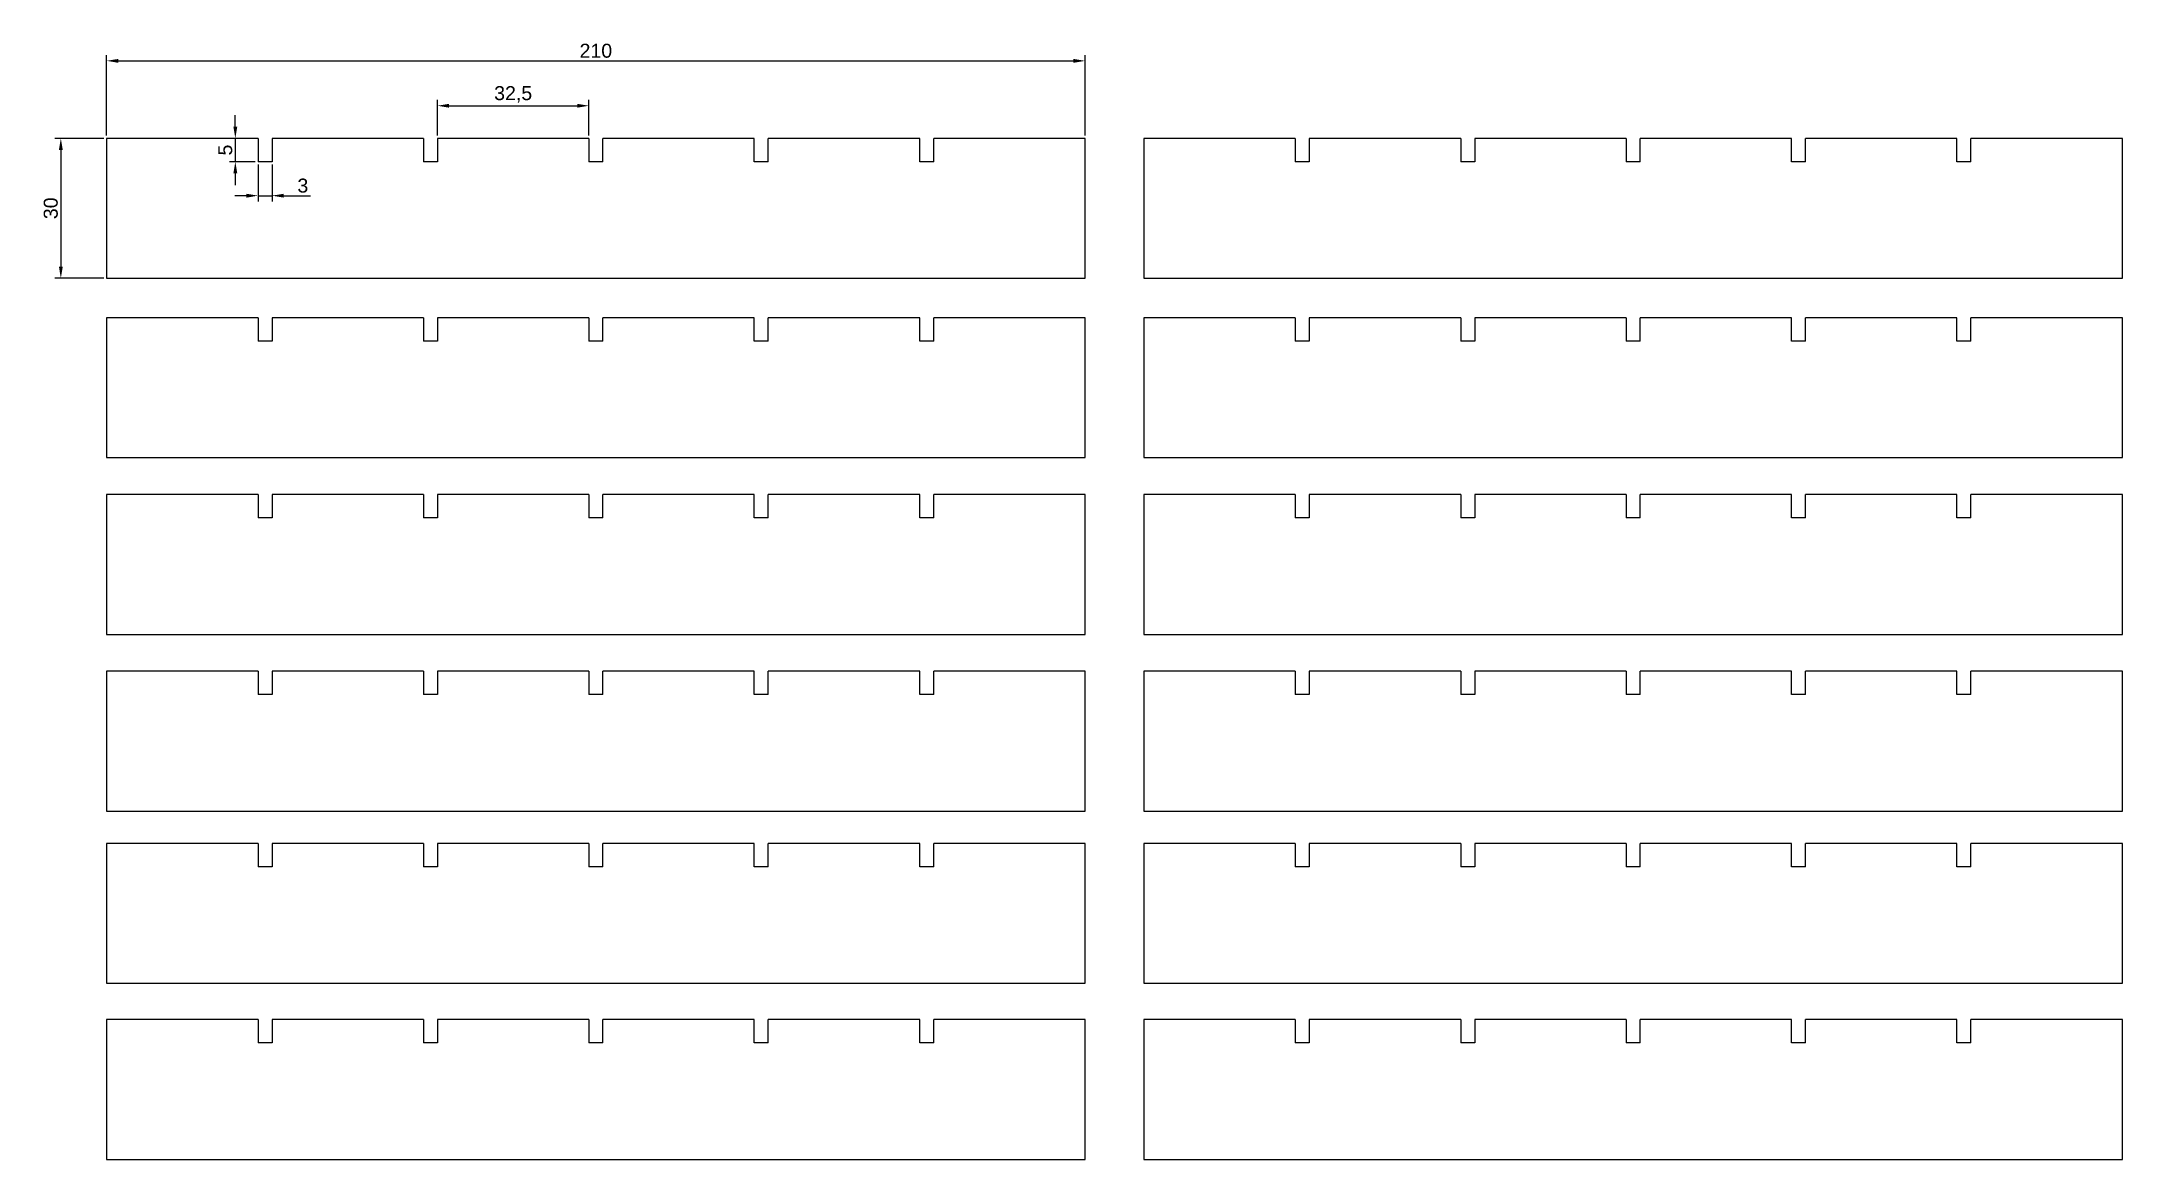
# Model space of a CAD drawing. Header units: millimetres. Extents: x 1713 to 2160, y 1392 to 1632.
import ezdxf

# ---------------------------------------------------------------- set-up
doc = ezdxf.new("R2010")
doc.units = ezdxf.units.MM
doc.layers.add('치수', color=1, linetype='Continuous')
doc.styles.get("Standard").update_dxf_attribs({"font": 'arial.ttf'})
doc.dimstyles.new('ISO-25', dxfattribs={"dimtxt": 3, "dimasz": 2.5, "dimexe": 1.25, "dimexo": 0.625, "dimtad": 1, "dimtxsty": 'Standard', "dimcen": 2.5, "dimclrt": 2, "dimadec": 0, "dimazin": 0, "dimtfac": 1, "dimtmove": 0, "dimatfit": 3, "dimfxl": 1, "dimarcsym": 0})

# ---------------------------------------------------------------- blocks, each defined once
blk = doc.blocks.new('*D5')
at = {"layer": 'Defpoints', "color": 0, "transparency": 16777216}
for p in [(1937.15, 1628.05), (1727.15, 1611.41), (1937.15, 1611.41)]:
    blk.add_point(p, dxfattribs=at)
at = {"layer": '치수', "color": 0, "lineweight": -2, "transparency": 16777216}
for p, q in [((1727.15, 1612.04), (1727.15, 1629.3)), ((1729.65, 1628.05), (1934.65, 1628.05)), ((1937.15, 1612.04), (1937.15, 1629.3))]:
    blk.add_line(p, q, dxfattribs=at)
at = {"layer": '치수', "color": 0, "transparency": 16777216}
for points in [[(1729.65, 1628.46), (1729.65, 1627.63), (1727.15, 1628.05)], [(1934.65, 1628.46), (1934.65, 1627.63), (1937.15, 1628.05)]]:
    blk.add_solid(points, dxfattribs=at)
at = {"layer": '치수', "color": 2, "transparency": 16777216, "insert": (1832.15, 1630.2), "char_height": 3, "attachment_point": 5}
blk.add_mtext('210', dxfattribs=at)
blk = doc.blocks.new('*D6')
at = {"layer": 'Defpoints', "color": 0, "transparency": 16777216}
for p in [(1759.65, 1611.41), (1754.77, 1606.41), (1759.65, 1606.41)]:
    blk.add_point(p, dxfattribs=at)
at = {"layer": '치수', "color": 0, "lineweight": -2, "transparency": 16777216}
for p, q in [((1754.77, 1613.91), (1754.77, 1616.41)), ((1759.03, 1611.41), (1753.52, 1611.41)), ((1754.77, 1611.41), (1754.77, 1606.41)), ((1759.03, 1606.41), (1753.52, 1606.41)), ((1754.77, 1603.91), (1754.77, 1601.41))]:
    blk.add_line(p, q, dxfattribs=at)
at = {"layer": '치수', "color": 0, "transparency": 16777216}
for points in [[(1754.36, 1613.91), (1755.19, 1613.91), (1754.77, 1611.41)], [(1754.36, 1603.91), (1755.19, 1603.91), (1754.77, 1606.41)]]:
    blk.add_solid(points, dxfattribs=at)
at = {"layer": '치수', "color": 2, "transparency": 16777216, "insert": (1752.62, 1608.91), "char_height": 3, "attachment_point": 5, "rotation": 90}
blk.add_mtext('5', dxfattribs=at)
blk = doc.blocks.new('*D7')
at = {"layer": 'Defpoints', "color": 0, "transparency": 16777216}
for p in [(1759.65, 1606.41), (1762.65, 1606.41), (1762.65, 1599.12)]:
    blk.add_point(p, dxfattribs=at)
at = {"layer": '치수', "color": 0, "lineweight": -2, "transparency": 16777216}
for p, q in [((1759.65, 1605.79), (1759.65, 1597.87)), ((1762.65, 1605.79), (1762.65, 1597.87)), ((1757.15, 1599.12), (1754.65, 1599.12)), ((1759.65, 1599.12), (1762.65, 1599.12)), ((1765.15, 1599.12), (1770.87, 1599.12))]:
    blk.add_line(p, q, dxfattribs=at)
at = {"layer": '치수', "color": 0, "transparency": 16777216}
for points in [[(1757.15, 1599.53), (1757.15, 1598.7), (1759.65, 1599.12)], [(1765.15, 1599.53), (1765.15, 1598.7), (1762.65, 1599.12)]]:
    blk.add_solid(points, dxfattribs=at)
at = {"layer": '치수', "color": 2, "transparency": 16777216, "insert": (1769.26, 1601.27), "char_height": 3, "attachment_point": 5}
blk.add_mtext('3', dxfattribs=at)
blk = doc.blocks.new('*D8')
at = {"layer": 'Defpoints', "color": 0, "transparency": 16777216}
for p in [(1727.15, 1611.41), (1717.32, 1581.41), (1727.15, 1581.41)]:
    blk.add_point(p, dxfattribs=at)
at = {"layer": '치수', "color": 0, "lineweight": -2, "transparency": 16777216}
for p, q in [((1726.53, 1611.41), (1716.07, 1611.41)), ((1717.32, 1608.91), (1717.32, 1583.91)), ((1726.53, 1581.41), (1716.07, 1581.41))]:
    blk.add_line(p, q, dxfattribs=at)
at = {"layer": '치수', "color": 0, "transparency": 16777216}
for points in [[(1716.91, 1608.91), (1717.74, 1608.91), (1717.32, 1611.41)], [(1716.91, 1583.91), (1717.74, 1583.91), (1717.32, 1581.41)]]:
    blk.add_solid(points, dxfattribs=at)
at = {"layer": '치수', "color": 2, "transparency": 16777216, "insert": (1715.17, 1596.41), "char_height": 3, "attachment_point": 5, "rotation": 90}
blk.add_mtext('30', dxfattribs=at)
blk = doc.blocks.new('*D9')
at = {"layer": 'Defpoints', "color": 0, "transparency": 16777216}
for p in [(1830.65, 1618.41), (1798.15, 1611.41), (1830.65, 1611.41)]:
    blk.add_point(p, dxfattribs=at)
at = {"layer": '치수', "color": 0, "lineweight": -2, "transparency": 16777216}
for p, q in [((1798.15, 1612.04), (1798.15, 1619.66)), ((1800.65, 1618.41), (1828.15, 1618.41)), ((1830.65, 1612.04), (1830.65, 1619.66))]:
    blk.add_line(p, q, dxfattribs=at)
at = {"layer": '치수', "color": 0, "transparency": 16777216}
for points in [[(1800.65, 1618.83), (1800.65, 1618), (1798.15, 1618.41)], [(1828.15, 1618.83), (1828.15, 1618), (1830.65, 1618.41)]]:
    blk.add_solid(points, dxfattribs=at)
at = {"layer": '치수', "color": 2, "transparency": 16777216, "insert": (1814.4, 1620.84), "char_height": 3, "attachment_point": 5}
blk.add_mtext('32,5', dxfattribs=at)

msp = doc.modelspace()

# ---------------------------------------------------------------- linework, layer by layer
for p, q in [((1759.655, 1611.413), (1727.155, 1611.413)), ((1727.155, 1611.413), (1727.155, 1581.413)), ((1759.655, 1611.413), (1759.655, 1606.413)), ((1795.155, 1611.413), (1762.655, 1611.413)), ((1762.655, 1611.413), (1762.655, 1606.413)), ((1795.155, 1611.413), (1795.155, 1606.413)), ((1830.655, 1611.413), (1798.155, 1611.413)), ((1798.155, 1611.413), (1798.155, 1606.413)), ((1830.655, 1611.413), (1830.655, 1606.413)), ((1833.655, 1606.413), (1833.655, 1611.413)), ((1866.155, 1611.413), (1833.655, 1611.413)), ((1866.155, 1606.413), (1866.155, 1611.413)), ((1869.155, 1606.413), (1869.155, 1611.413)), ((1901.655, 1611.413), (1869.155, 1611.413)), ((1901.655, 1606.413), (1901.655, 1611.413)), ((1904.655, 1606.413), (1904.655, 1611.413)), ((1937.155, 1611.413), (1904.655, 1611.413)), ((1937.155, 1581.413), (1937.155, 1611.413)), ((1982.263, 1611.413), (1949.763, 1611.413)), ((1949.763, 1611.413), (1949.763, 1581.413)), ((1982.263, 1611.413), (1982.263, 1606.413)), ((2017.763, 1611.413), (1985.263, 1611.413)), ((1985.263, 1611.413), (1985.263, 1606.413)), ((2017.763, 1611.413), (2017.763, 1606.413)), ((2053.263, 1611.413), (2020.763, 1611.413)), ((2020.763, 1611.413), (2020.763, 1606.413)), ((2053.263, 1611.413), (2053.263, 1606.413)), ((2056.263, 1606.413), (2056.263, 1611.413)), ((2088.763, 1611.413), (2056.263, 1611.413)), ((2088.763, 1606.413), (2088.763, 1611.413)), ((2091.763, 1606.413), (2091.763, 1611.413)), ((2124.263, 1611.413), (2091.763, 1611.413)), ((2124.263, 1606.413), (2124.263, 1611.413)), ((2127.263, 1606.413), (2127.263, 1611.413)), ((2159.763, 1611.413), (2127.263, 1611.413)), ((2159.763, 1581.413), (2159.763, 1611.413)), ((1762.655, 1606.413), (1759.655, 1606.413)), ((1798.155, 1606.413), (1795.155, 1606.413)), ((1833.655, 1606.413), (1830.655, 1606.413)), ((1869.155, 1606.413), (1866.155, 1606.413)), ((1904.655, 1606.413), (1901.655, 1606.413)), ((1985.263, 1606.413), (1982.263, 1606.413)), ((2020.763, 1606.413), (2017.763, 1606.413)), ((2056.263, 1606.413), (2053.263, 1606.413)), ((2091.763, 1606.413), (2088.763, 1606.413)), ((2127.263, 1606.413), (2124.263, 1606.413)), ((1727.155, 1581.413), (1937.155, 1581.413)), ((1949.763, 1581.413), (2159.763, 1581.413)), ((1759.655, 1572.926), (1727.155, 1572.926)), ((1727.155, 1572.926), (1727.155, 1542.926)), ((1759.655, 1572.926), (1759.655, 1567.926)), ((1795.155, 1572.926), (1762.655, 1572.926)), ((1762.655, 1572.926), (1762.655, 1567.926)), ((1795.155, 1572.926), (1795.155, 1567.926)), ((1830.655, 1572.926), (1798.155, 1572.926)), ((1798.155, 1572.926), (1798.155, 1567.926)), ((1830.655, 1572.926), (1830.655, 1567.926)), ((1833.655, 1567.926), (1833.655, 1572.926)), ((1866.155, 1572.926), (1833.655, 1572.926)), ((1866.155, 1567.926), (1866.155, 1572.926)), ((1869.155, 1567.926), (1869.155, 1572.926)), ((1901.655, 1572.926), (1869.155, 1572.926)), ((1901.655, 1567.926), (1901.655, 1572.926)), ((1904.655, 1567.926), (1904.655, 1572.926)), ((1937.155, 1572.926), (1904.655, 1572.926)), ((1937.155, 1542.926), (1937.155, 1572.926)), ((1982.263, 1572.926), (1949.763, 1572.926)), ((1949.763, 1572.926), (1949.763, 1542.926)), ((1982.263, 1572.926), (1982.263, 1567.926)), ((2017.763, 1572.926), (1985.263, 1572.926)), ((1985.263, 1572.926), (1985.263, 1567.926)), ((2017.763, 1572.926), (2017.763, 1567.926)), ((2053.263, 1572.926), (2020.763, 1572.926)), ((2020.763, 1572.926), (2020.763, 1567.926)), ((2053.263, 1572.926), (2053.263, 1567.926)), ((2056.263, 1567.926), (2056.263, 1572.926)), ((2088.763, 1572.926), (2056.263, 1572.926)), ((2088.763, 1567.926), (2088.763, 1572.926)), ((2091.763, 1567.926), (2091.763, 1572.926)), ((2124.263, 1572.926), (2091.763, 1572.926)), ((2124.263, 1567.926), (2124.263, 1572.926)), ((2127.263, 1567.926), (2127.263, 1572.926)), ((2159.763, 1572.926), (2127.263, 1572.926)), ((2159.763, 1542.926), (2159.763, 1572.926)), ((1762.655, 1567.926), (1759.655, 1567.926)), ((1798.155, 1567.926), (1795.155, 1567.926)), ((1833.655, 1567.926), (1830.655, 1567.926)), ((1869.155, 1567.926), (1866.155, 1567.926)), ((1904.655, 1567.926), (1901.655, 1567.926)), ((1985.263, 1567.926), (1982.263, 1567.926)), ((2020.763, 1567.926), (2017.763, 1567.926)), ((2056.263, 1567.926), (2053.263, 1567.926)), ((2091.763, 1567.926), (2088.763, 1567.926)), ((2127.263, 1567.926), (2124.263, 1567.926)), ((1727.155, 1542.926), (1937.155, 1542.926)), ((1949.763, 1542.926), (2159.763, 1542.926)), ((1759.655, 1535), (1727.155, 1535)), ((1727.155, 1535), (1727.155, 1505)), ((1759.655, 1535), (1759.655, 1530)), ((1795.155, 1535), (1762.655, 1535)), ((1762.655, 1535), (1762.655, 1530)), ((1795.155, 1535), (1795.155, 1530)), ((1830.655, 1535), (1798.155, 1535)), ((1798.155, 1535), (1798.155, 1530)), ((1830.655, 1535), (1830.655, 1530)), ((1833.655, 1530), (1833.655, 1535)), ((1866.155, 1535), (1833.655, 1535)), ((1866.155, 1530), (1866.155, 1535)), ((1869.155, 1530), (1869.155, 1535)), ((1901.655, 1535), (1869.155, 1535)), ((1901.655, 1530), (1901.655, 1535)), ((1904.655, 1530), (1904.655, 1535)), ((1937.155, 1535), (1904.655, 1535)), ((1937.155, 1505), (1937.155, 1535)), ((1982.263, 1535), (1949.763, 1535)), ((1949.763, 1535), (1949.763, 1505)), ((1982.263, 1535), (1982.263, 1530)), ((2017.763, 1535), (1985.263, 1535)), ((1985.263, 1535), (1985.263, 1530)), ((2017.763, 1535), (2017.763, 1530)), ((2053.263, 1535), (2020.763, 1535)), ((2020.763, 1535), (2020.763, 1530)), ((2053.263, 1535), (2053.263, 1530)), ((2056.263, 1530), (2056.263, 1535)), ((2088.763, 1535), (2056.263, 1535)), ((2088.763, 1530), (2088.763, 1535)), ((2091.763, 1530), (2091.763, 1535)), ((2124.263, 1535), (2091.763, 1535)), ((2124.263, 1530), (2124.263, 1535)), ((2127.263, 1530), (2127.263, 1535)), ((2159.763, 1535), (2127.263, 1535)), ((2159.763, 1505), (2159.763, 1535)), ((1762.655, 1530), (1759.655, 1530)), ((1798.155, 1530), (1795.155, 1530)), ((1833.655, 1530), (1830.655, 1530)), ((1869.155, 1530), (1866.155, 1530)), ((1904.655, 1530), (1901.655, 1530)), ((1985.263, 1530), (1982.263, 1530)), ((2020.763, 1530), (2017.763, 1530)), ((2056.263, 1530), (2053.263, 1530)), ((2091.763, 1530), (2088.763, 1530)), ((2127.263, 1530), (2124.263, 1530)), ((1727.155, 1505), (1937.155, 1505)), ((1949.763, 1505), (2159.763, 1505)), ((1759.655, 1497.075), (1727.155, 1497.075)), ((1727.155, 1497.075), (1727.155, 1467.075)), ((1759.655, 1497.075), (1759.655, 1492.075)), ((1795.155, 1497.075), (1762.655, 1497.075)), ((1762.655, 1497.075), (1762.655, 1492.075)), ((1795.155, 1497.075), (1795.155, 1492.075)), ((1830.655, 1497.075), (1798.155, 1497.075)), ((1798.155, 1497.075), (1798.155, 1492.075)), ((1830.655, 1497.075), (1830.655, 1492.075)), ((1833.655, 1492.075), (1833.655, 1497.075)), ((1866.155, 1497.075), (1833.655, 1497.075)), ((1866.155, 1492.075), (1866.155, 1497.075)), ((1869.155, 1492.075), (1869.155, 1497.075)), ((1901.655, 1497.075), (1869.155, 1497.075)), ((1901.655, 1492.075), (1901.655, 1497.075)), ((1904.655, 1492.075), (1904.655, 1497.075)), ((1937.155, 1497.075), (1904.655, 1497.075)), ((1937.155, 1467.075), (1937.155, 1497.075)), ((1982.263, 1497.075), (1949.763, 1497.075)), ((1949.763, 1497.075), (1949.763, 1467.075)), ((1982.263, 1497.075), (1982.263, 1492.075)), ((2017.763, 1497.075), (1985.263, 1497.075)), ((1985.263, 1497.075), (1985.263, 1492.075)), ((2017.763, 1497.075), (2017.763, 1492.075)), ((2053.263, 1497.075), (2020.763, 1497.075)), ((2020.763, 1497.075), (2020.763, 1492.075)), ((2053.263, 1497.075), (2053.263, 1492.075)), ((2056.263, 1492.075), (2056.263, 1497.075)), ((2088.763, 1497.075), (2056.263, 1497.075)), ((2088.763, 1492.075), (2088.763, 1497.075)), ((2091.763, 1492.075), (2091.763, 1497.075)), ((2124.263, 1497.075), (2091.763, 1497.075)), ((2124.263, 1492.075), (2124.263, 1497.075)), ((2127.263, 1492.075), (2127.263, 1497.075)), ((2159.763, 1497.075), (2127.263, 1497.075)), ((2159.763, 1467.075), (2159.763, 1497.075)), ((1762.655, 1492.075), (1759.655, 1492.075)), ((1798.155, 1492.075), (1795.155, 1492.075)), ((1833.655, 1492.075), (1830.655, 1492.075)), ((1869.155, 1492.075), (1866.155, 1492.075)), ((1904.655, 1492.075), (1901.655, 1492.075)), ((1985.263, 1492.075), (1982.263, 1492.075)), ((2020.763, 1492.075), (2017.763, 1492.075)), ((2056.263, 1492.075), (2053.263, 1492.075)), ((2091.763, 1492.075), (2088.763, 1492.075)), ((2127.263, 1492.075), (2124.263, 1492.075)), ((1727.155, 1467.075), (1937.155, 1467.075)), ((1949.763, 1467.075), (2159.763, 1467.075)), ((1727.155, 1460.121), (1727.155, 1430.121)), ((1759.655, 1460.121), (1727.155, 1460.121)), ((1759.655, 1460.121), (1759.655, 1455.121)), ((1762.655, 1460.121), (1762.655, 1455.121)), ((1795.155, 1460.121), (1762.655, 1460.121)), ((1795.155, 1460.121), (1795.155, 1455.121)), ((1798.155, 1460.121), (1798.155, 1455.121)), ((1830.655, 1460.121), (1798.155, 1460.121)), ((1830.655, 1460.121), (1830.655, 1455.121)), ((1833.655, 1455.121), (1833.655, 1460.121)), ((1866.155, 1460.121), (1833.655, 1460.121)), ((1866.155, 1455.121), (1866.155, 1460.121)), ((1869.155, 1455.121), (1869.155, 1460.121)), ((1901.655, 1460.121), (1869.155, 1460.121)), ((1901.655, 1455.121), (1901.655, 1460.121)), ((1937.155, 1460.121), (1904.655, 1460.121)), ((1904.655, 1455.121), (1904.655, 1460.121)), ((1937.155, 1430.121), (1937.155, 1460.121)), ((1982.263, 1460.121), (1949.763, 1460.121)), ((1949.763, 1460.121), (1949.763, 1430.121)), ((1982.263, 1460.121), (1982.263, 1455.121)), ((2017.763, 1460.121), (1985.263, 1460.121)), ((1985.263, 1460.121), (1985.263, 1455.121)), ((2017.763, 1460.121), (2017.763, 1455.121)), ((2053.263, 1460.121), (2020.763, 1460.121)), ((2020.763, 1460.121), (2020.763, 1455.121)), ((2053.263, 1460.121), (2053.263, 1455.121)), ((2056.263, 1455.121), (2056.263, 1460.121)), ((2088.763, 1460.121), (2056.263, 1460.121)), ((2088.763, 1455.121), (2088.763, 1460.121)), ((2091.763, 1455.121), (2091.763, 1460.121)), ((2124.263, 1460.121), (2091.763, 1460.121)), ((2124.263, 1455.121), (2124.263, 1460.121)), ((2127.263, 1455.121), (2127.263, 1460.121)), ((2159.763, 1460.121), (2127.263, 1460.121)), ((2159.763, 1430.121), (2159.763, 1460.121)), ((1762.655, 1455.121), (1759.655, 1455.121)), ((1798.155, 1455.121), (1795.155, 1455.121)), ((1833.655, 1455.121), (1830.655, 1455.121)), ((1869.155, 1455.121), (1866.155, 1455.121)), ((1904.655, 1455.121), (1901.655, 1455.121)), ((1985.263, 1455.121), (1982.263, 1455.121)), ((2020.763, 1455.121), (2017.763, 1455.121)), ((2056.263, 1455.121), (2053.263, 1455.121)), ((2091.763, 1455.121), (2088.763, 1455.121)), ((2127.263, 1455.121), (2124.263, 1455.121)), ((1727.155, 1430.121), (1937.155, 1430.121)), ((1949.763, 1430.121), (2159.763, 1430.121)), ((1759.655, 1422.348), (1727.155, 1422.348)), ((1727.155, 1422.348), (1727.155, 1392.348)), ((1759.655, 1422.348), (1759.655, 1417.348)), ((1795.155, 1422.348), (1762.655, 1422.348)), ((1762.655, 1422.348), (1762.655, 1417.348)), ((1795.155, 1422.348), (1795.155, 1417.348)), ((1830.655, 1422.348), (1798.155, 1422.348)), ((1798.155, 1422.348), (1798.155, 1417.348)), ((1830.655, 1422.348), (1830.655, 1417.348)), ((1833.655, 1417.348), (1833.655, 1422.348)), ((1866.155, 1422.348), (1833.655, 1422.348)), ((1866.155, 1417.348), (1866.155, 1422.348)), ((1869.155, 1417.348), (1869.155, 1422.348)), ((1901.655, 1422.348), (1869.155, 1422.348)), ((1901.655, 1417.348), (1901.655, 1422.348)), ((1904.655, 1417.348), (1904.655, 1422.348)), ((1937.155, 1422.348), (1904.655, 1422.348)), ((1937.155, 1392.348), (1937.155, 1422.348)), ((1982.263, 1422.348), (1949.763, 1422.348)), ((1949.763, 1422.348), (1949.763, 1392.348)), ((1982.263, 1422.348), (1982.263, 1417.348)), ((2017.763, 1422.348), (1985.263, 1422.348)), ((1985.263, 1422.348), (1985.263, 1417.348)), ((2017.763, 1422.348), (2017.763, 1417.348)), ((2053.263, 1422.348), (2020.763, 1422.348)), ((2020.763, 1422.348), (2020.763, 1417.348)), ((2053.263, 1422.348), (2053.263, 1417.348)), ((2056.263, 1417.348), (2056.263, 1422.348)), ((2088.763, 1422.348), (2056.263, 1422.348)), ((2088.763, 1417.348), (2088.763, 1422.348)), ((2091.763, 1417.348), (2091.763, 1422.348)), ((2124.263, 1422.348), (2091.763, 1422.348)), ((2124.263, 1417.348), (2124.263, 1422.348)), ((2127.263, 1417.348), (2127.263, 1422.348)), ((2159.763, 1422.348), (2127.263, 1422.348)), ((2159.763, 1392.348), (2159.763, 1422.348)), ((1762.655, 1417.348), (1759.655, 1417.348)), ((1798.155, 1417.348), (1795.155, 1417.348)), ((1833.655, 1417.348), (1830.655, 1417.348)), ((1869.155, 1417.348), (1866.155, 1417.348)), ((1904.655, 1417.348), (1901.655, 1417.348)), ((1985.263, 1417.348), (1982.263, 1417.348)), ((2020.763, 1417.348), (2017.763, 1417.348)), ((2056.263, 1417.348), (2053.263, 1417.348)), ((2091.763, 1417.348), (2088.763, 1417.348)), ((2127.263, 1417.348), (2124.263, 1417.348)), ((1727.155, 1392.348), (1937.155, 1392.348)), ((1949.763, 1392.348), (2159.763, 1392.348))]:
    msp.add_line(p, q)

# ---------------------------------------------------------------- dimensions: what is measured, and where the dimension line sits
at = {"layer": '치수'}
for base, p1, p2, picture, middle in [((1937.155, 1628.048), (1727.155, 1611.413), (1937.155, 1611.413), '*D5', (1832.155, 1630.204)), ((1830.655, 1618.413), (1798.155, 1611.413), (1830.655, 1611.413), '*D9', (1814.405, 1620.841)), ((1762.655, 1599.117), (1759.655, 1606.413), (1762.655, 1606.413), '*D7', (1769.262, 1601.275))]:
    dim = msp.add_linear_dim(base=base, p1=p1, p2=p2, dimstyle='ISO-25', dxfattribs=at)
    dim.commit()
    dim.dimension.update_dxf_attribs({"geometry": picture, "text_midpoint": middle})
for base, p1, p2, picture, middle in [((1754.772, 1606.413), (1759.655, 1611.413), (1759.655, 1606.413), '*D6', (1752.621, 1608.913)), ((1717.324, 1581.413), (1727.155, 1611.413), (1727.155, 1581.413), '*D8', (1715.166, 1596.413))]:
    dim = msp.add_linear_dim(base=base, p1=p1, p2=p2, angle=90, dimstyle='ISO-25', dxfattribs=at)
    dim.commit()
    dim.dimension.update_dxf_attribs({"geometry": picture, "text_midpoint": middle})

doc.saveas('drawing.dxf')
